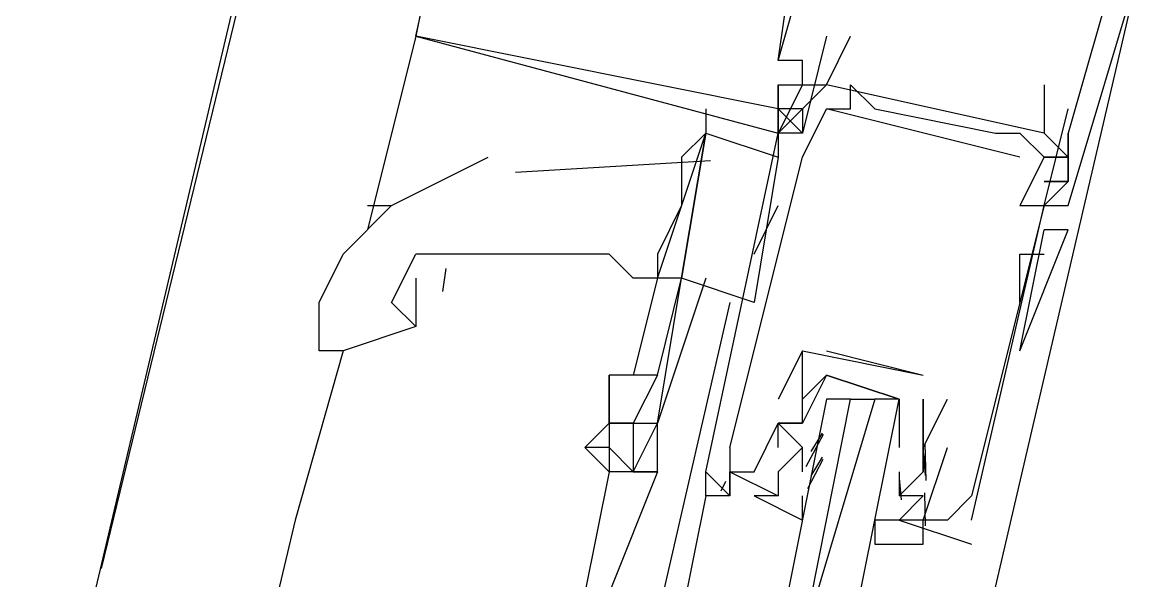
# Model space of a CAD drawing. Header units: feet. Extents: x -84 to 198, y -22 to 181.
# Drawn here: x 104.556 to 105.173, y 32.611 to 32.919 of the extents above; entities that cross this region are included whole.
import ezdxf

# ---------------------------------------------------------------- set-up
doc = ezdxf.new("R2010")
doc.units = ezdxf.units.FT
doc.layers.add('A-LINEA', color=7, linetype='CONTINUOUS')

msp = doc.modelspace()

# ---------------------------------------------------------------- linework, layer by layer
at = {"layer": 'A-LINEA'}
for p, q in [((104.6, 32.6178), (104.72, 33.1111)), ((103, 25.8578), (104.7067, 33.0711)), ((105.08, 32.5511), (105.1733, 32.9511)), ((104.7733, 32.9111), (104.7467, 32.8044)), ((104.7733, 32.9111), (104.7733, 32.9111)), ((104.7733, 32.9111), (104.7733, 32.9111)), ((104.7733, 32.9111), (104.7733, 32.9111)), ((104.7733, 32.9111), (104.7733, 32.9111)), ((104.7733, 32.9111), (104.7733, 32.9111)), ((104.7733, 32.9111), (104.7733, 32.9111)), ((104.7733, 32.9111), (104.7733, 32.9111)), ((104.7733, 32.9111), (104.7733, 32.9111)), ((104.7733, 32.9111), (104.7733, 32.9111)), ((105, 32.9111), (105, 32.9111)), ((105.0133, 32.9111), (105.0133, 32.9111)), ((104.9733, 32.8978), (104.9733, 32.8978)), ((104.9733, 32.8978), (104.9733, 32.8978)), ((104.9733, 32.8978), (104.9733, 32.8978)), ((104.9733, 32.8978), (104.9733, 32.8978)), ((104.9733, 32.8978), (104.9733, 32.8978)), ((104.9733, 32.8978), (104.9733, 32.8978)), ((104.9867, 32.8978), (104.9867, 32.8978)), ((104.9867, 32.8978), (104.9867, 32.8978)), ((104.9867, 32.8978), (104.9867, 32.8978)), ((105, 32.8978), (105, 32.8978)), ((104.9733, 32.8844), (104.9733, 32.8844)), ((104.9733, 32.8844), (104.9733, 32.8844)), ((104.9733, 32.8844), (104.9733, 32.8844)), ((104.9733, 32.8844), (104.9733, 32.8844)), ((104.9733, 32.8844), (104.9733, 32.8844)), ((104.9733, 32.8844), (104.9733, 32.8844)), ((104.9867, 32.8844), (105, 32.8844)), ((104.9867, 32.8844), (105, 32.8844)), ((104.9867, 32.8844), (104.9867, 32.8844)), ((104.9867, 32.8844), (104.9867, 32.8844)), ((104.9867, 32.8844), (105, 32.8844)), ((104.9867, 32.8844), (105, 32.8844)), ((104.9867, 32.8844), (104.9867, 32.8844)), ((104.9867, 32.8844), (104.9867, 32.8844)), ((104.9867, 32.8844), (105, 32.8844)), ((104.9867, 32.8844), (105, 32.8844)), ((104.9867, 32.8844), (104.9867, 32.8844)), ((104.9867, 32.8844), (104.9867, 32.8844)), ((105, 32.8844), (105, 32.8844)), ((105.0133, 32.8844), (105.0133, 32.8844)), ((105.12, 32.8844), (105.12, 32.8844)), ((104.9333, 32.8711), (104.9333, 32.8578)), ((104.9733, 32.8711), (104.9867, 32.8578)), ((104.9733, 32.8711), (104.9867, 32.8578)), ((104.9867, 32.8711), (104.9733, 32.8711)), ((104.9733, 32.8711), (104.9733, 32.8711)), ((104.9733, 32.8711), (104.9733, 32.8711)), ((104.9733, 32.8711), (104.9867, 32.8578)), ((104.9733, 32.8711), (104.9867, 32.8578)), ((104.9867, 32.8711), (104.9733, 32.8711)), ((104.9733, 32.8711), (104.9733, 32.8711)), ((104.9733, 32.8711), (104.9733, 32.8711)), ((104.9733, 32.8711), (104.9867, 32.8578)), ((104.9733, 32.8711), (104.9867, 32.8578)), ((104.9867, 32.8711), (104.9733, 32.8711)), ((104.9733, 32.8711), (104.9733, 32.8711)), ((104.9733, 32.8711), (104.9733, 32.8711)), ((104.9867, 32.8711), (104.9867, 32.8711)), ((104.9867, 32.8711), (104.9867, 32.8711)), ((104.9867, 32.8711), (104.9867, 32.8711)), ((104.9867, 32.8711), (104.9867, 32.8711)), ((104.9867, 32.8711), (104.9867, 32.8711)), ((104.9867, 32.8711), (104.9867, 32.8711)), ((105, 32.8711), (105, 32.8711)), ((105.1067, 32.8444), (105, 32.8711)), ((105.1067, 32.8444), (105, 32.8711)), ((105.1067, 32.8444), (105, 32.8711)), ((105.0133, 32.8711), (105.0133, 32.8711)), ((105.0267, 32.8711), (105.0267, 32.8711)), ((105.12, 32.8711), (105.12, 32.8711)), ((105.1333, 32.8711), (105.1333, 32.8711)), ((104.9333, 32.6711), (104.9733, 32.8578)), ((104.9733, 32.8578), (104.9733, 32.8578)), ((104.9733, 32.8578), (104.9733, 32.8444)), ((104.9733, 32.8578), (104.9733, 32.8578)), ((104.9733, 32.8578), (104.9733, 32.8578)), ((104.9733, 32.8578), (104.9733, 32.8578)), ((104.9733, 32.8578), (104.9733, 32.8578)), ((104.9733, 32.8578), (104.9733, 32.8578)), ((104.9733, 32.8578), (104.9733, 32.8578)), ((104.9867, 32.8578), (104.9867, 32.8578)), ((105.0933, 32.8578), (105.0933, 32.8578)), ((105.1067, 32.8578), (105.1067, 32.8578)), ((105.12, 32.8578), (105.12, 32.8578)), ((105.1333, 32.8444), (105.12, 32.8578)), ((105.1333, 32.8444), (105.12, 32.8578)), ((105.1333, 32.8578), (105.1333, 32.8578)), ((105.1333, 32.8578), (105.1333, 32.8578)), ((105.1333, 32.8578), (105.1333, 32.8578)), ((105.1333, 32.8578), (105.1333, 32.8578)), ((105.1333, 32.8578), (105.1333, 32.8578)), ((105.1333, 32.8578), (105.1333, 32.8578)), ((104.936, 32.8424), (104.8284, 32.8361)), ((104.9733, 32.8444), (104.96, 32.7644)), ((104.9867, 32.8444), (104.9867, 32.8444)), ((105.12, 32.8444), (105.12, 32.8444)), ((105.1333, 32.8444), (105.1333, 32.8444)), ((105.1333, 32.8444), (105.1333, 32.8444)), ((105.1333, 32.8444), (105.1333, 32.8444)), ((105.1333, 32.8444), (105.1333, 32.8444)), ((105.1333, 32.8444), (105.1333, 32.8444)), ((105.1333, 32.8444), (105.1333, 32.8444)), ((105.1333, 32.8444), (105.1333, 32.8444)), ((105.1333, 32.8311), (105.12, 32.8311)), ((105.1333, 32.8311), (105.12, 32.8311)), ((105.1333, 32.8311), (105.1333, 32.8311)), ((105.1333, 32.8311), (105.1333, 32.8311)), ((105.1333, 32.8311), (105.1333, 32.8311)), ((104.7467, 32.8178), (104.76, 32.8178)), ((104.96, 32.7911), (104.9733, 32.8178)), ((105.1067, 32.8178), (105.1067, 32.8178)), ((105.12, 32.8178), (105.12, 32.8178)), ((105.12, 32.8178), (105.12, 32.8178)), ((105.12, 32.8178), (105.12, 32.8178)), ((105.12, 32.8178), (105.12, 32.8178)), ((105.12, 32.8178), (105.12, 32.8178)), ((105.1333, 32.8178), (105.1333, 32.8178)), ((105.1333, 32.8178), (105.1333, 32.8178)), ((105.1333, 32.8178), (105.1333, 32.8178)), ((105.1067, 32.7378), (105.12, 32.8044)), ((105.1067, 32.7378), (105.12, 32.8044)), ((105.1333, 32.8044), (105.1333, 32.8044)), ((105.1067, 32.7644), (105.1067, 32.7911)), ((105.1067, 32.7911), (105.12, 32.7911)), ((104.7899, 32.7832), (104.7881, 32.7704)), ((104.7733, 32.7778), (104.7733, 32.7511)), ((104.9067, 32.7778), (104.8933, 32.7244)), ((104.9067, 32.7778), (104.9067, 32.7778)), ((104.9067, 32.7778), (104.9067, 32.7778)), ((104.9067, 32.7244), (104.92, 32.7778)), ((104.92, 32.7778), (104.92, 32.7778)), ((104.9467, 32.7644), (104.9067, 32.5911)), ((105.1067, 32.7644), (105.1067, 32.7644)), ((104.7333, 32.7378), (104.7067, 32.6444)), ((104.9867, 32.7378), (104.9867, 32.7378)), ((104.9867, 32.7378), (104.9867, 32.7378)), ((105, 32.7378), (105.0533, 32.7244)), ((105, 32.7378), (105, 32.7378)), ((105.0533, 32.7244), (105.0533, 32.7244)), ((105.0533, 32.7244), (105.0533, 32.7244)), ((104.9733, 32.7111), (104.9733, 32.7111)), ((105.0133, 32.7111), (105.0267, 32.7111)), ((105.0533, 32.7111), (105.0533, 32.7111)), ((105.0533, 32.7111), (105.0533, 32.7111)), ((105.0667, 32.7111), (105.0667, 32.7111)), ((104.9733, 32.6978), (104.9733, 32.6978)), ((104.9733, 32.6978), (104.9733, 32.6978)), ((104.9867, 32.6978), (104.9867, 32.6978)), ((105, 32.6978), (105, 32.6978)), ((105.04, 32.6978), (105.04, 32.6978)), ((104.9887, 32.674), (104.9983, 32.6919)), ((104.9915, 32.6822), (104.9977, 32.6924)), ((104.8667, 32.6844), (104.8667, 32.6844)), ((104.88, 32.6844), (104.88, 32.6711)), ((104.9467, 32.6844), (104.9467, 32.6844)), ((104.9733, 32.6844), (104.9733, 32.6844)), ((104.9867, 32.6844), (104.9867, 32.6844)), ((104.9867, 32.6711), (104.9867, 32.6844)), ((105.0533, 32.6844), (105.0533, 32.6844)), ((105.0533, 32.6844), (105.0533, 32.6844)), ((105.0542, 32.6867), (105.0548, 32.6663)), ((105.0667, 32.6844), (105.0667, 32.6844)), ((104.9897, 32.6619), (104.9982, 32.6781)), ((104.9915, 32.6689), (104.9977, 32.6791)), ((105.0535, 32.6809), (105.0545, 32.669)), ((104.88, 32.6711), (104.8667, 32.6044)), ((104.9067, 32.6711), (104.88, 32.6044)), ((104.8933, 32.6711), (104.8933, 32.6711)), ((104.8933, 32.6711), (104.8933, 32.6711)), ((104.9067, 32.6711), (104.9067, 32.6711)), ((104.9333, 32.6711), (104.9333, 32.6711)), ((104.9418, 32.6605), (104.9445, 32.666)), ((104.9418, 32.6605), (104.9445, 32.666)), ((104.9418, 32.6605), (104.9445, 32.666)), ((104.9467, 32.6711), (104.9733, 32.6578)), ((104.9467, 32.6711), (104.9467, 32.6711)), ((104.9467, 32.6711), (104.9467, 32.6711)), ((104.96, 32.6711), (104.96, 32.6711)), ((104.9867, 32.6711), (104.9867, 32.6711)), ((105.04, 32.6711), (105.04, 32.6578)), ((105.04, 32.6711), (105.04, 32.6711)), ((105.0401, 32.6676), (105.0412, 32.6557)), ((105.0533, 32.6711), (105.0533, 32.6711)), ((104.9733, 32.6578), (104.9733, 32.6578)), ((105.04, 32.6578), (105.04, 32.6578)), ((105.0541, 32.6595), (105.0544, 32.6412)), ((105.08, 32.6578), (105.08, 32.6578)), ((104.7067, 32.6444), (103.96, 29.4578)), ((105.04, 32.6444), (105.08, 32.6311)), ((105.04, 32.6444), (105.04, 32.6444)), ((105.0533, 32.6444), (105.0533, 32.6444)), ((105.0667, 32.6444), (105.0667, 32.6444)), ((105.08, 32.6444), (105.08, 32.6444)), ((105.08, 32.6311), (105.08, 32.6311))]:
    msp.add_line(p, q, dxfattribs=at)
for points in [[(104.8, 33.0444), (104.7733, 32.9111), (104.9733, 32.8578), (104.9867, 32.8711), (104.9733, 32.8711), (104.9733, 32.8578), (104.9733, 32.8844), (104.9867, 32.8844), (104.9867, 32.8978), (104.9733, 32.8978), (105, 32.9911), (105.04, 32.9778), (105.0267, 32.9511), (105.0533, 32.9378), (105.08, 32.9378), (105.1067, 32.9244), (105.12, 32.9244), (105.12, 32.9511)], [(104.8, 33.0444), (104.7733, 32.9111), (104.9733, 32.8578), (104.9867, 32.8711), (104.9733, 32.8711), (104.9733, 32.8578), (104.9733, 32.8844), (104.9867, 32.8844), (104.9867, 32.8978), (104.9733, 32.8978), (105, 32.9911), (105.04, 32.9778), (105.0267, 32.9511), (105.0533, 32.9378), (105.08, 32.9378), (105.1067, 32.9244), (105.12, 32.9244), (105.12, 32.9511)], [(104.8, 33.0444), (104.7733, 32.9111), (104.9733, 32.8578), (104.9867, 32.8711), (104.9733, 32.8711), (104.9733, 32.8578), (104.9733, 32.8844), (104.9867, 32.8844), (104.9867, 32.8978), (104.9733, 32.8978), (105, 32.9911), (105.04, 32.9778), (105.0267, 32.9511), (105.0533, 32.9378), (105.08, 32.9378), (105.1067, 32.9244), (105.12, 32.9244), (105.12, 32.9511)], [(104.9733, 32.8844), (104.9733, 32.8711), (104.7733, 32.9111), (104.8, 33.0311), (104.88, 33.0178)], [(104.9733, 32.8844), (104.9733, 32.8711), (104.7733, 32.9111), (104.8, 33.0311), (104.88, 33.0178)], [(104.9733, 32.8844), (104.9733, 32.8711), (104.7733, 32.9111), (104.8, 33.0311), (104.88, 33.0178)], [(104.9733, 32.8978), (104.9733, 32.8978), (104.9867, 32.9911)], [(104.9733, 32.8978), (104.9733, 32.8978), (104.9867, 32.9911)], [(104.9733, 32.8978), (104.9733, 32.8978), (104.9867, 32.9911)], [(105.1333, 32.9511), (105.16, 32.9511), (105.1333, 32.8578), (105.1333, 32.8444), (105.1333, 32.8578), (105.1333, 32.8444), (105.1333, 32.8311), (105.12, 32.8178), (105.1333, 32.8178), (105.1733, 32.9511)], [(105.1333, 32.9511), (105.16, 32.9511), (105.1333, 32.8578), (105.1333, 32.8444), (105.1333, 32.8578), (105.1333, 32.8444), (105.1333, 32.8311), (105.12, 32.8178), (105.1333, 32.8178), (105.1733, 32.9511)], [(105.1333, 32.9511), (105.16, 32.9511), (105.1333, 32.8578), (105.1333, 32.8444), (105.1333, 32.8578), (105.1333, 32.8444), (105.1333, 32.8311), (105.12, 32.8178), (105.1333, 32.8178), (105.1733, 32.9511)], [(105, 32.9111), (104.9867, 32.8578), (104.9733, 32.8578)], [(105.12, 32.8844), (105.12, 32.8578), (105, 32.8844), (105.0133, 32.9111)], [(104.9467, 32.6844), (104.9867, 32.8444), (105, 32.8711), (105.0133, 32.8711), (105.0133, 32.8844), (105.0267, 32.8711), (105.0933, 32.8578), (105.1067, 32.8578), (105.12, 32.8444), (105.1067, 32.8178), (105.12, 32.8178), (105.08, 32.6578), (105.0667, 32.6444), (105.0533, 32.6444), (105.0667, 32.6844)], [(104.9733, 32.8578), (104.9733, 32.8578), (104.9733, 32.8844), (104.9867, 32.8844), (104.9733, 32.8578)], [(104.9733, 32.8578), (104.9733, 32.8578), (104.9733, 32.8844), (104.9867, 32.8844), (104.9733, 32.8578)], [(104.9733, 32.8578), (104.9733, 32.8578), (104.9733, 32.8844), (104.9867, 32.8844), (104.9733, 32.8578)], [(104.9867, 32.8844), (105, 32.8844), (104.9867, 32.8711), (104.9867, 32.8578)], [(104.9867, 32.8844), (105, 32.8844), (104.9867, 32.8711), (104.9867, 32.8578)], [(104.9867, 32.8844), (105, 32.8844), (104.9867, 32.8711), (104.9867, 32.8578)], [(104.9867, 32.8711), (104.9867, 32.8711), (104.9867, 32.8711)], [(104.9867, 32.8711), (104.9867, 32.8711), (104.9867, 32.8711)], [(104.9867, 32.8711), (104.9867, 32.8711), (104.9867, 32.8711)], [(105.08, 32.6444), (105.12, 32.8178), (105.1333, 32.8711)], [(104.9067, 32.7778), (104.9067, 32.7778), (104.9333, 32.8578), (104.9333, 32.8578), (104.92, 32.7778), (104.9067, 32.7778), (104.9067, 32.7778)], [(104.9333, 32.8578), (104.92, 32.8444), (104.92, 32.8178), (104.9067, 32.7911), (104.9067, 32.7778), (104.9067, 32.7778)], [(104.96, 32.7644), (104.92, 32.7778), (104.9333, 32.8578), (104.9733, 32.8444)], [(105.1333, 32.8311), (105.1333, 32.8311), (105.1333, 32.8311), (105.1333, 32.8578), (105.1333, 32.8444), (105.1333, 32.8311)], [(104.72, 32.7511), (104.72, 32.7644), (104.7333, 32.7911), (104.76, 32.8178), (104.8133, 32.8444)], [(105.12, 32.8444), (105.1333, 32.8444), (105.12, 32.8444)], [(105.12, 32.8444), (105.1333, 32.8444), (105.12, 32.8444)], [(105.12, 32.8311), (105.1333, 32.8311), (105.12, 32.8311)], [(105.1067, 32.7378), (105.1067, 32.7378), (105.1067, 32.7378), (105.1333, 32.8044), (105.12, 32.8044)], [(104.7733, 32.7511), (104.76, 32.7644), (104.7733, 32.7911)], [(104.9067, 32.7778), (104.8933, 32.7778), (104.88, 32.7911), (104.8533, 32.7911), (104.84, 32.7911), (104.8267, 32.7911), (104.8133, 32.7911), (104.8, 32.7911), (104.7867, 32.7911), (104.7733, 32.7911)], [(104.9333, 32.7778), (104.9067, 32.6978), (104.9067, 32.6978), (104.92, 32.7778)], [(104.7733, 32.7511), (104.7333, 32.7378), (104.72, 32.7378), (104.72, 32.7511)], [(104.9867, 32.7378), (104.9867, 32.7378), (104.9733, 32.7111)], [(104.9733, 32.6844), (104.9733, 32.6978), (104.9867, 32.6978), (104.9867, 32.7378), (105.0533, 32.7244)], [(104.9067, 32.7244), (104.9067, 32.7244), (104.88, 32.7244), (104.88, 32.7244)], [(104.88, 32.6978), (104.88, 32.7111), (104.88, 32.7244), (104.88, 32.6978), (104.8933, 32.6978)], [(104.9067, 32.7244), (104.8933, 32.6978), (104.8933, 32.6978), (104.9067, 32.6978)], [(105.04, 32.7111), (105, 32.7244), (104.9867, 32.6978), (104.9733, 32.6978), (104.9867, 32.6844), (104.9733, 32.6711), (104.9733, 32.6578), (104.96, 32.6578), (104.9867, 32.6444), (104.9867, 32.6578)], [(104.9867, 32.6978), (104.9867, 32.7111), (105, 32.7244), (105.04, 32.7111), (105.04, 32.6978), (105.04, 32.6844)], [(104.88, 32.6844), (104.8667, 32.6844), (104.88, 32.6978), (104.88, 32.6978), (104.88, 32.6978), (104.88, 32.7111)], [(105.0133, 32.5778), (105.04, 32.7111), (105.0267, 32.7111), (104.9867, 32.5778), (105.0133, 32.7111), (105, 32.7111), (104.9733, 32.5778)], [(105.04, 32.6444), (105.0267, 32.6444), (105.0267, 32.6311), (105.0533, 32.6311), (105.0533, 32.6444), (105.04, 32.6444), (105.0533, 32.6578), (105.04, 32.6578), (105.0533, 32.6711), (105.0533, 32.6844), (105.0533, 32.7111)], [(105.0533, 32.6844), (105.0533, 32.6844), (105.0667, 32.7111)], [(105.0533, 32.7111), (105.0533, 32.6844), (105.0533, 32.6711)], [(104.8933, 32.6978), (104.88, 32.6978), (104.88, 32.6844), (104.8933, 32.6711)], [(104.8933, 32.6978), (104.8933, 32.6711), (104.8933, 32.6711), (104.9067, 32.6978)], [(104.8933, 32.6711), (104.9067, 32.6711), (104.9067, 32.6978)], [(104.9467, 32.6844), (104.9467, 32.6711), (104.96, 32.6711), (104.9733, 32.6978), (104.9733, 32.6978)], [(104.9067, 32.6711), (104.8933, 32.6711), (104.8933, 32.6711), (104.88, 32.6711), (104.8667, 32.6844)], [(104.9467, 32.6711), (104.9467, 32.6578), (104.9333, 32.6578), (104.92, 32.5911)], [(104.9333, 32.6578), (104.9333, 32.6711), (104.9467, 32.6578), (104.9467, 32.6711), (104.9467, 32.6578), (104.9467, 32.6711)], [(104.9467, 32.6711), (104.9467, 32.6578), (104.9333, 32.6578)], [(104.9333, 32.6578), (104.9333, 32.6711), (104.9467, 32.6578), (104.9467, 32.6711), (104.9467, 32.6578), (104.9467, 32.6711)], [(104.9467, 32.6711), (104.9467, 32.6578), (104.9333, 32.6578)], [(104.9333, 32.6578), (104.9333, 32.6711), (104.9467, 32.6578), (104.9467, 32.6711), (104.9467, 32.6578), (104.9467, 32.6711)]]:
    msp.add_lwpolyline(points, dxfattribs=at)

doc.saveas('drawing.dxf')
